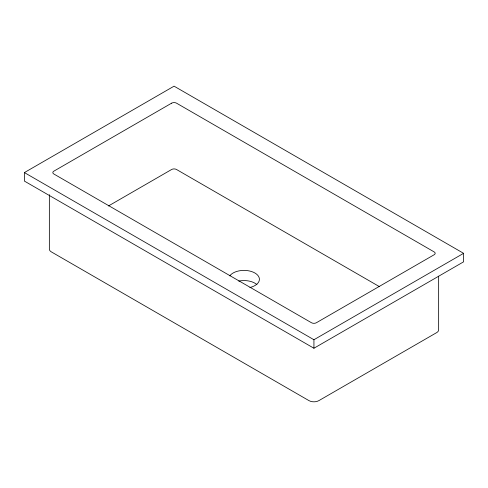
<?xml version="1.0" encoding="UTF-8"?>
<svg xmlns="http://www.w3.org/2000/svg" width="488" height="488" viewBox="0 0 488 488"><rect width="100%" height="100%" fill="white"/><g stroke="black" fill="none" stroke-linecap="round" stroke-linejoin="round"><path stroke-width="0.73" d="M24.4 172.581L174.07 86.169L463.6 253.327L463.6 261.83L313.93 348.243L24.4 181.085L24.4 172.581L313.93 339.74L463.6 253.327M108.452 205.973L171.617 169.501A3.471 2.001 0 0 1 176.528 169.501L379.469 286.669M438.645 276.184L438.645 329.827A6.942 4.008 0 0 1 436.608 332.657L318.835 400.654A6.942 4.008 0 0 1 309.02 400.654L51.392 251.912A6.942 4.008 0 0 1 49.355 249.081L49.355 194.681M313.93 339.74L313.93 348.243M238.736 281.094A15.409 8.894 0 0 1 256.926 284.608M229.769 275.885A15.409 8.894 0 0 1 254.895 272.999A15.409 8.894 0 0 1 249.899 287.505M171.617 103.169L53.845 171.166A3.471 2.001 0 0 0 53.845 174.002L311.472 322.739A3.471 2.001 0 0 0 316.383 322.739L434.155 254.748A3.471 2.001 0 0 0 434.155 251.912L176.528 103.169A3.471 2.001 0 0 0 171.617 103.169"/></g></svg>
